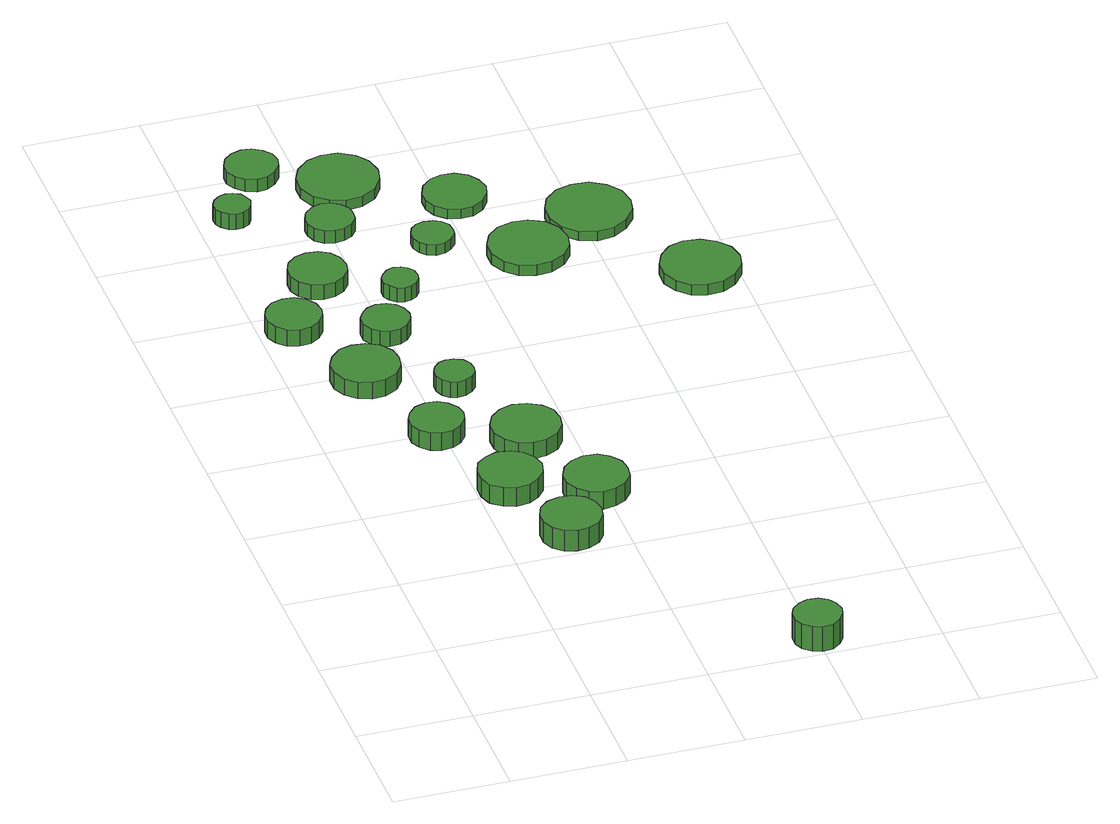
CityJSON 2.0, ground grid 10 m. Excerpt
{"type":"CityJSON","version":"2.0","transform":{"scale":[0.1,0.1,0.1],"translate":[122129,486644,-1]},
"CityObjects":{
"tree1":{"type":"SolitaryVegetationObject","attributes":{"function":"something"},"geometry":[{"type":"MultiSurface","lod":"1","boundaries":[[[0,1,2,3,4,5,6,7,8,9,10,11,12,13,14]],[[15,16,17,18,19,20,21,22,23,24,25,26,27,28,29]],[[0,29,28,1]],[[1,28,27,2]],[[2,27,26,3]],[[3,26,25,4]],[[4,25,24,5]],[[5,24,23,6]],[[6,23,22,7]],[[7,22,21,8]],[[8,21,20,9]],[[9,20,19,10]],[[10,19,18,11]],[[11,18,17,12]],[[12,17,16,13]],[[13,16,15,14]],[[14,15,29,0]]]}]},
"tree2":{"type":"SolitaryVegetationObject","attributes":{"function":"something"},"geometry":[{"type":"MultiSurface","lod":"1","boundaries":[[[30,31,32,33,34,35,36,37,38,39,40,41,42,43,44]],[[45,46,47,48,49,50,51,52,53,54,55,56,57,58,59]],[[30,59,58,31]],[[31,58,57,32]],[[32,57,56,33]],[[33,56,55,34]],[[34,55,54,35]],[[35,54,53,36]],[[36,53,52,37]],[[37,52,51,38]],[[38,51,50,39]],[[39,50,49,40]],[[40,49,48,41]],[[41,48,47,42]],[[42,47,46,43]],[[43,46,45,44]],[[44,45,59,30]]]}]},
"tree3":{"type":"SolitaryVegetationObject","attributes":{"function":"something"},"geometry":[{"type":"MultiSurface","lod":"1","boundaries":[[[60,61,62,63,64,65,66,67,68,69,70,71,72,73,74]],[[75,76,77,78,79,80,81,82,83,84,85,86,87,88,89]],[[60,89,88,61]],[[61,88,87,62]],[[62,87,86,63]],[[63,86,85,64]],[[64,85,84,65]],[[65,84,83,66]],[[66,83,82,67]],[[67,82,81,68]],[[68,81,80,69]],[[69,80,79,70]],[[70,79,78,71]],[[71,78,77,72]],[[72,77,76,73]],[[73,76,75,74]],[[74,75,89,60]]]}]},
"tree4":{"type":"SolitaryVegetationObject","attributes":{"function":"something"},"geometry":[{"type":"MultiSurface","lod":"1","boundaries":[[[90,91,92,93,94,95,96,97,98,99,100,101,102,103,104]],[[105,106,107,108,109,110,111,112,113,114,115,116,117,118,119]],[[90,119,118,91]],[[91,118,117,92]],[[92,117,116,93]],[[93,116,115,94]],[[94,115,114,95]],[[95,114,113,96]],[[96,113,112,97]],[[97,112,111,98]],[[98,111,110,99]],[[99,110,109,100]],[[100,109,108,101]],[[101,108,107,102]],[[102,107,106,103]],[[103,106,105,104]],[[104,105,119,90]]]}]},
"tree5":{"type":"SolitaryVegetationObject","attributes":{"function":"something"},"geometry":[{"type":"MultiSurface","lod":"1","boundaries":[[[120,121,122,123,124,125,126,127,128,129,130,131,132,133,134]],[[135,136,137,138,139,140,141,142,143,144,145,146,147,148,149]],[[120,149,148,121]],[[121,148,147,122]],[[122,147,146,123]],[[123,146,145,124]],[[124,145,144,125]],[[125,144,143,126]],[[126,143,142,127]],[[127,142,141,128]],[[128,141,140,129]],[[129,140,139,130]],[[130,139,138,131]],[[131,138,137,132]],[[132,137,136,133]],[[133,136,135,134]],[[134,135,149,120]]]}]},
"tree6":{"type":"SolitaryVegetationObject","attributes":{"function":"something"},"geometry":[{"type":"MultiSurface","lod":"1","boundaries":[[[150,151,152,153,154,155,156,157,158,159,160,161,162,163,164]],[[165,166,167,168,169,170,171,172,173,174,175,176,177,178,179]],[[150,179,178,151]],[[151,178,177,152]],[[152,177,176,153]],[[153,176,175,154]],[[154,175,174,155]],[[155,174,173,156]],[[156,173,172,157]],[[157,172,171,158]],[[158,171,170,159]],[[159,170,169,160]],[[160,169,168,161]],[[161,168,167,162]],[[162,167,166,163]],[[163,166,165,164]],[[164,165,179,150]]]}]},
"tree7":{"type":"SolitaryVegetationObject","attributes":{"function":"something"},"geometry":[{"type":"MultiSurface","lod":"1","boundaries":[[[180,181,182,183,184,185,186,187,188,189,190,191,192,193,194]],[[195,196,197,198,199,200,201,202,203,204,205,206,207,208,209]],[[180,209,208,181]],[[181,208,207,182]],[[182,207,206,183]],[[183,206,205,184]],[[184,205,204,185]],[[185,204,203,186]],[[186,203,202,187]],[[187,202,201,188]],[[188,201,200,189]],[[189,200,199,190]],[[190,199,198,191]],[[191,198,197,192]],[[192,197,196,193]],[[193,196,195,194]],[[194,195,209,180]]]}]},
"tree8":{"type":"SolitaryVegetationObject","attributes":{"function":"something"},"geometry":[{"type":"MultiSurface","lod":"1","boundaries":[[[210,211,212,213,214,215,216,217,218,219,220,221,222,223,224]],[[225,226,227,228,229,230,231,232,233,234,235,236,237,238,239]],[[210,239,238,211]],[[211,238,237,212]],[[212,237,236,213]],[[213,236,235,214]],[[214,235,234,215]],[[215,234,233,216]],[[216,233,232,217]],[[217,232,231,218]],[[218,231,230,219]],[[219,230,229,220]],[[220,229,228,221]],[[221,228,227,222]],[[222,227,226,223]],[[223,226,225,224]],[[224,225,239,210]]]}]},
"tree9":{"type":"SolitaryVegetationObject","attributes":{"function":"something"},"geometry":[{"type":"MultiSurface","lod":"1","boundaries":[[[240,241,242,243,244,245,246,247,248,249,250,251,252,253,254]],[[255,256,257,258,259,260,261,262,263,264,265,266,267,268,269]],[[240,269,268,241]],[[241,268,267,242]],[[242,267,266,243]],[[243,266,265,244]],[[244,265,264,245]],[[245,264,263,246]],[[246,263,262,247]],[[247,262,261,248]],[[248,261,260,249]],[[249,260,259,250]],[[250,259,258,251]],[[251,258,257,252]],[[252,257,256,253]],[[253,256,255,254]],[[254,255,269,240]]]}]},
"tree10":{"type":"SolitaryVegetationObject","attributes":{"function":"something"},"geometry":[{"type":"MultiSurface","lod":"1","boundaries":[[[270,271,272,273,274,275,276,277,278,279,280,281,282,283,284]],[[285,286,287,288,289,290,291,292,293,294,295,296,297,298,299]],[[270,299,298,271]],[[271,298,297,272]],[[272,297,296,273]],[[273,296,295,274]],[[274,295,294,275]],[[275,294,293,276]],[[276,293,292,277]],[[277,292,291,278]],[[278,291,290,279]],[[279,290,289,280]],[[280,289,288,281]],[[281,288,287,282]],[[282,287,286,283]],[[283,286,285,284]],[[284,285,299,270]]]}]},
"tree11":{"type":"SolitaryVegetationObject","attributes":{"function":"something"},"geometry":[{"type":"MultiSurface","lod":"1","boundaries":[[[300,301,302,303,304,305,306,307,308,309,310,311,312,313,314]],[[315,316,317,318,319,320,321,322,323,324,325,326,327,328,329]],[[300,329,328,301]],[[301,328,327,302]],[[302,327,326,303]],[[303,326,325,304]],[[304,325,324,305]],[[305,324,323,306]],[[306,323,322,307]],[[307,322,321,308]],[[308,321,320,309]],[[309,320,319,310]],[[310,319,318,311]],[[311,318,317,312]],[[312,317,316,313]],[[313,316,315,314]],[[314,315,329,300]]]}]},
"tree12":{"type":"SolitaryVegetationObject","attributes":{"function":"something"},"geometry":[{"type":"MultiSurface","lod":"1","boundaries":[[[330,331,332,333,334,335,336,337,338,339,340,341,342,343,344]],[[345,346,347,348,349,350,351,352,353,354,355,356,357,358,359]],[[330,359,358,331]],[[331,358,357,332]],[[332,357,356,333]],[[333,356,355,334]],[[334,355,354,335]],[[335,354,353,336]],[[336,353,352,337]],[[337,352,351,338]],[[338,351,350,339]],[[339,350,349,340]],[[340,349,348,341]],[[341,348,347,342]],[[342,347,346,343]],[[343,346,345,344]],[[344,345,359,330]]]}]},
"tree13":{"type":"SolitaryVegetationObject","attributes":{"function":"something"},"geometry":[{"type":"MultiSurface","lod":"1","boundaries":[[[360,361,362,363,364,365,366,367,368,369,370,371,372,373,374]],[[375,376,377,378,379,380,381,382,383,384,385,386,387,388,389]],[[360,389,388,361]],[[361,388,387,362]],[[362,387,386,363]],[[363,386,385,364]],[[364,385,384,365]],[[365,384,383,366]],[[366,383,382,367]],[[367,382,381,368]],[[368,381,380,369]],[[369,380,379,370]],[[370,379,378,371]],[[371,378,377,372]],[[372,377,376,373]],[[373,376,375,374]],[[374,375,389,360]]]}]},
"tree14":{"type":"SolitaryVegetationObject","attributes":{"function":"something"},"geometry":[{"type":"MultiSurface","lod":"1","boundaries":[[[390,391,392,393,394,395,396,397,398,399,400,401,402,403,404]],[[405,406,407,408,409,410,411,412,413,414,415,416,417,418,419]],[[390,419,418,391]],[[391,418,417,392]],[[392,417,416,393]],[[393,416,415,394]],[[394,415,414,395]],[[395,414,413,396]],[[396,413,412,397]],[[397,412,411,398]],[[398,411,410,399]],[[399,410,409,400]],[[400,409,408,401]],[[401,408,407,402]],[[402,407,406,403]],[[403,406,405,404]],[[404,405,419,390]]]}]},
"tree15":{"type":"SolitaryVegetationObject","attributes":{"function":"something"},"geometry":[{"type":"MultiSurface","lod":"1","boundaries":[[[420,421,422,423,424,425,426,427,428,429,430,431,432,433,434]],[[435,436,437,438,439,440,441,442,443,444,445,446,447,448,449]],[[420,449,448,421]],[[421,448,447,422]],[[422,447,446,423]],[[423,446,445,424]],[[424,445,444,425]],[[425,444,443,426]],[[426,443,442,427]],[[427,442,441,428]],[[428,441,440,429]],[[429,440,439,430]],[[430,439,438,431]],[[431,438,437,432]],[[432,437,436,433]],[[433,436,435,434]],[[434,435,449,420]]]}]},
"tree16":{"type":"SolitaryVegetationObject","attributes":{"function":"something"},"geometry":[{"type":"MultiSurface","lod":"1","boundaries":[[[450,451,452,453,454,455,456,457,458,459,460,461,462,463,464]],[[465,466,467,468,469,470,471,472,473,474,475,476,477,478,479]],[[450,479,478,451]],[[451,478,477,452]],[[452,477,476,453]],[[453,476,475,454]],[[454,475,474,455]],[[455,474,473,456]],[[456,473,472,457]],[[457,472,471,458]],[[458,471,470,459]],[[459,470,469,460]],[[460,469,468,461]],[[461,468,467,462]],[[462,467,466,463]],[[463,466,465,464]],[[464,465,479,450]]]}]},
"tree17":{"type":"SolitaryVegetationObject","attributes":{"function":"something"},"geometry":[{"type":"MultiSurface","lod":"1","boundaries":[[[480,481,482,483,484,485,486,487,488,489,490,491,492,493,494]],[[495,496,497,498,499,500,501,502,503,504,505,506,507,508,509]],[[480,509,508,481]],[[481,508,507,482]],[[482,507,506,483]],[[483,506,505,484]],[[484,505,504,485]],[[485,504,503,486]],[[486,503,502,487]],[[487,502,501,488]],[[488,501,500,489]],[[489,500,499,490]],[[490,499,498,491]],[[491,498,497,492]],[[492,497,496,493]],[[493,496,495,494]],[[494,495,509,480]]]}]},
"tree18":{"type":"SolitaryVegetationObject","attributes":{"function":"something"},"geometry":[{"type":"MultiSurface","lod":"1","boundaries":[[[510,511,512,513,514,515,516,517,518,519,520,521,522,523,524]],[[525,526,527,528,529,530,531,532,533,534,535,536,537,538,539]],[[510,539,538,511]],[[511,538,537,512]],[[512,537,536,513]],[[513,536,535,514]],[[514,535,534,515]],[[515,534,533,516]],[[516,533,532,517]],[[517,532,531,518]],[[518,531,530,519]],[[519,530,529,520]],[[520,529,528,521]],[[521,528,527,522]],[[522,527,526,523]],[[523,526,525,524]],[[524,525,539,510]]]}]},
"tree19":{"type":"SolitaryVegetationObject","attributes":{"function":"something"},"geometry":[{"type":"MultiSurface","lod":"1","boundaries":[[[540,541,542,543,544,545,546,547,548,549,550,551,552,553,554]],[[555,556,557,558,559,560,561,562,563,564,565,566,567,568,569]],[[540,569,568,541]],[[541,568,567,542]],[[542,567,566,543]],[[543,566,565,544]],[[544,565,564,545]],[[545,564,563,546]],[[546,563,562,547]],[[547,562,561,548]],[[548,561,560,549]],[[549,560,559,550]],[[550,559,558,551]],[[551,558,557,552]],[[552,557,556,553]],[[553,556,555,554]],[[554,555,569,540]]]}]},
"tree20":{"type":"SolitaryVegetationObject","attributes":{"function":"something"},"geometry":[{"type":"MultiSurface","lod":"1","boundaries":[[[570,571,572,573,574,575,576,577,578,579,580,581,582,583,584]],[[585,586,587,588,589,590,591,592,593,594,595,596,597,598,599]],[[570,599,598,571]],[[571,598,597,572]],[[572,597,596,573]],[[573,596,595,574]],[[574,595,594,575]],[[575,594,593,576]],[[576,593,592,577]],[[577,592,591,578]],[[578,591,590,579]],[[579,590,589,580]],[[580,589,588,581]],[[581,588,587,582]],[[582,587,586,583]],[[583,586,585,584]],[[584,585,599,570]]]}]},
"tree21":{"type":"SolitaryVegetationObject","attributes":{"function":"something"},"geometry":[{"type":"MultiSurface","lod":"1","boundaries":[[[600,601,602,603,604,605,606,607,608,609,610,611,612,613,614]],[[615,616,617,618,619,620,621,622,623,624,625,626,627,628,629]],[[600,629,628,601]],[[601,628,627,602]],[[602,627,626,603]],[[603,626,625,604]],[[604,625,624,605]],[[605,624,623,606]],[[606,623,622,607]],[[607,622,621,608]],[[608,621,620,609]],[[609,620,619,610]],[[610,619,618,611]],[[611,618,617,612]],[[612,617,616,613]],[[613,616,615,614]],[[614,615,629,600]]]}]}
},
"vertices":[
[52,574,26],[50,584,26],[44,592,26],[36,597,26],[26,598,26],[16,595,26],[9,588,26],[5,579,26],[5,570,26],[9,561,26],[16,554,26],[26,551,26],[36,552,26],[44,557,26],[50,565,26],[50,565,10],[44,557,10],[36,552,10],[26,551,10],[16,554,10],[9,561,10],[5,570,10],[5,579,10],[9,588,10],[16,595,10],[26,598,10],[36,597,10],[44,592,10],[50,584,10],[52,574,10],
[91,489,26],[89,500,26],[82,510,26],[71,516,26],[59,517,26],[48,514,26],[39,505,26],[34,495,26],[34,483,26],[39,472,26],[48,464,26],[59,460,26],[71,461,26],[82,467,26],[89,477,26],[89,477,10],[82,467,10],[71,461,10],[59,460,10],[48,464,10],[39,472,10],[34,483,10],[34,495,10],[39,505,10],[48,514,10],[59,517,10],[71,516,10],[82,510,10],[89,500,10],[91,489,10],
[117,396,26],[115,405,26],[109,413,26],[101,418,26],[91,419,26],[82,416,26],[75,409,26],[71,401,26],[71,391,26],[75,383,26],[82,376,26],[91,373,26],[101,374,26],[109,379,26],[115,387,26],[115,387,9],[109,379,9],[101,374,9],[91,373,9],[82,376,9],[75,383,9],[71,391,9],[71,401,9],[75,409,9],[82,416,9],[91,419,9],[101,418,9],[109,413,9],[115,405,9],[117,396,9],
[155,305,27],[152,316,27],[145,325,27],[136,330,27],[124,332,27],[114,328,27],[105,321,27],[101,310,27],[101,299,27],[105,288,27],[114,281,27],[124,277,27],[136,279,27],[145,284,27],[152,293,27],[152,293,9],[145,284,9],[136,279,9],[124,277,9],[114,281,9],[105,288,9],[101,299,9],[101,310,9],[105,321,9],[114,328,9],[124,332,9],[136,330,9],[145,325,9],[152,316,9],[155,305,9],
[181,228,28],[179,238,28],[173,247,28],[163,252,28],[153,253,28],[142,250,28],[134,243,28],[130,233,28],[130,222,28],[134,212,28],[142,205,28],[153,202,28],[163,203,28],[173,208,28],[179,217,28],[179,217,8],[173,208,8],[163,203,8],[153,202,8],[142,205,8],[134,212,8],[130,222,8],[130,233,8],[134,243,8],[142,250,8],[153,253,8],[163,252,8],[173,247,8],[179,238,8],[181,228,8],
[45,744,25],[43,750,25],[40,755,25],[34,758,25],[28,759,25],[22,757,25],[17,753,25],[14,747,25],[14,740,25],[17,735,25],[22,730,25],[28,728,25],[34,729,25],[40,732,25],[43,737,25],[43,737,10],[40,732,10],[34,729,10],[28,728,10],[22,730,10],[17,735,10],[14,740,10],[14,747,10],[17,753,10],[22,757,10],[28,759,10],[34,758,10],[40,755,10],[43,750,10],[45,744,10],
[92,634,24],[90,644,24],[84,653,24],[75,658,24],[65,659,24],[55,656,24],[47,649,24],[43,639,24],[43,629,24],[47,620,24],[55,613,24],[65,610,24],[75,611,24],[84,616,24],[90,624,24],[90,624,10],[84,616,10],[75,611,10],[65,610,10],[55,613,10],[47,620,10],[43,629,10],[43,639,10],[47,649,10],[55,656,10],[65,659,10],[75,658,10],[84,653,10],[90,644,10],[92,634,10],
[119,548,25],[117,557,25],[112,564,25],[105,568,25],[96,569,25],[88,566,25],[82,560,25],[78,553,25],[78,544,25],[82,536,25],[88,531,25],[96,528,25],[105,529,25],[112,533,25],[117,540,25],[117,540,10],[112,533,10],[105,529,10],[96,528,10],[88,531,10],[82,536,10],[78,544,10],[78,553,10],[82,560,10],[88,566,10],[96,569,10],[105,568,10],[112,564,10],[117,557,10],[119,548,10],
[145,458,25],[144,465,25],[140,471,25],[133,474,25],[126,475,25],[120,473,25],[115,468,25],[112,462,25],[112,455,25],[115,448,25],[120,443,25],[126,441,25],[133,442,25],[140,446,25],[144,451,25],[144,451,10],[140,446,10],[133,442,10],[126,441,10],[120,443,10],[115,448,10],[112,455,10],[112,462,10],[115,468,10],[120,473,10],[126,475,10],[133,474,10],[140,471,10],[144,465,10],[145,458,10],
[190,368,25],[188,380,25],[181,389,25],[170,395,25],[158,397,25],[146,393,25],[137,385,25],[132,374,25],[132,362,25],[137,351,25],[146,342,25],[158,339,25],[170,340,25],[181,346,25],[188,356,25],[188,356,9],[181,346,9],[170,340,9],[158,339,9],[146,342,9],[137,351,9],[132,362,9],[132,374,9],[137,385,9],[146,393,9],[158,397,9],[170,395,9],[181,389,9],[188,380,9],[190,368,9],
[220,280,26],[218,291,26],[211,300,26],[202,306,26],[190,307,26],[179,303,26],[171,296,26],[166,285,26],[166,274,26],[171,264,26],[179,256,26],[190,252,26],[202,254,26],[211,259,26],[218,268,26],[218,268,9],[211,259,9],[202,254,9],[190,252,9],[179,256,9],[171,264,9],[166,274,9],[166,285,9],[171,296,9],[179,303,9],[190,307,9],[202,306,9],[211,300,9],[218,291,9],[220,280,9],
[85,797,23],[83,806,23],[77,813,23],[69,818,23],[60,819,23],[51,816,23],[44,810,23],[40,801,23],[40,792,23],[44,784,23],[51,777,23],[60,774,23],[69,775,23],[77,780,23],[83,788,23],[83,788,11],[77,780,11],[69,775,11],[60,774,11],[51,777,11],[44,784,11],[40,792,11],[40,801,11],[44,810,11],[51,816,11],[60,819,11],[69,818,11],[77,813,11],[83,806,11],[85,797,11],
[142,600,25],[141,607,25],[137,612,25],[132,615,25],[126,616,25],[120,614,25],[115,609,25],[112,604,25],[112,597,25],[115,592,25],[120,587,25],[126,585,25],[132,586,25],[137,589,25],[141,594,25],[141,594,11],[137,589,11],[132,586,11],[126,585,11],[120,587,11],[115,592,11],[112,597,11],[112,604,11],[115,609,11],[120,614,11],[126,616,11],[132,615,11],[137,612,11],[141,607,11],[142,600,11],
[322,25,31],[320,34,31],[315,41,31],[308,45,31],[299,46,31],[291,43,31],[284,37,31],[281,30,31],[281,21,31],[284,13,31],[291,7,31],[299,4,31],[308,5,31],[315,10,31],[320,17,31],[320,17,7],[315,10,7],[308,5,7],[299,4,7],[291,7,7],[284,13,7],[281,21,7],[281,30,7],[284,37,7],[291,43,7],[299,46,7],[308,45,7],[315,41,7],[320,34,7],[322,25,7],
[120,704,23],[119,712,23],[114,719,23],[106,724,23],[98,725,23],[90,722,23],[83,716,23],[80,708,23],[80,700,23],[83,692,23],[90,686,23],[98,684,23],[106,685,23],[114,689,23],[119,696,23],[119,696,11],[114,689,11],[106,685,11],[98,684,11],[90,686,11],[83,692,11],[80,700,11],[80,708,11],[83,716,11],[90,722,11],[98,725,11],[106,724,11],[114,719,11],[119,712,11],[120,704,11],
[159,761,21],[156,775,21],[148,786,21],[135,794,21],[121,795,21],[108,791,21],[97,781,21],[91,768,21],[91,754,21],[97,740,21],[108,731,21],[121,726,21],[135,728,21],[148,735,21],[156,747,21],[156,747,11],[148,735,11],[135,728,11],[121,726,11],[108,731,11],[97,740,11],[91,754,11],[91,768,11],[97,781,11],[108,791,11],[121,795,11],[135,794,11],[148,786,11],[156,775,11],[159,761,11],
[191,660,21],[190,668,21],[185,674,21],[179,677,21],[171,678,21],[164,676,21],[159,671,21],[156,664,21],[156,657,21],[159,650,21],[164,645,21],[171,642,21],[179,643,21],[185,647,21],[190,653,21],[190,653,11],[185,647,11],[179,643,11],[171,642,11],[164,645,11],[159,650,11],[156,657,11],[156,664,11],[159,671,11],[164,676,11],[171,678,11],[179,677,11],[185,674,11],[190,668,11],[191,660,11],
[236,713,20],[233,724,20],[227,733,20],[217,739,20],[206,740,20],[196,737,20],[187,729,20],[183,719,20],[183,708,20],[187,698,20],[196,690,20],[206,687,20],[217,688,20],[227,694,20],[233,703,20],[233,703,11],[227,694,11],[217,688,11],[206,687,11],[196,690,11],[187,698,11],[183,708,11],[183,719,11],[187,729,11],[196,737,11],[206,740,11],[217,739,11],[227,733,11],[233,724,11],[236,713,11],
[277,623,21],[274,637,21],[266,648,21],[253,655,21],[240,656,21],[226,652,21],[216,643,21],[210,630,21],[210,616,21],[216,603,21],[226,594,21],[240,590,21],[253,591,21],[266,598,21],[274,609,21],[274,609,11],[266,598,11],[253,591,11],[240,590,11],[226,594,11],[216,603,11],[210,616,11],[210,630,11],[216,643,11],[226,652,11],[240,656,11],[253,655,11],[266,648,11],[274,637,11],[277,623,11],
[342,659,20],[339,674,20],[330,686,20],[317,694,20],[302,695,20],[288,691,20],[277,681,20],[271,667,20],[271,652,20],[277,638,20],[288,628,20],[302,623,20],[317,625,20],[330,633,20],[339,645,20],[339,645,11],[330,633,11],[317,625,11],[302,623,11],[288,628,11],[277,638,11],[271,652,11],[271,667,11],[277,681,11],[288,691,11],[302,695,11],[317,694,11],[330,686,11],[339,674,11],[342,659,11],
[402,554,21],[399,568,21],[390,579,21],[378,586,21],[364,588,21],[351,584,21],[341,574,21],[335,561,21],[335,547,21],[341,535,21],[351,525,21],[364,521,21],[378,522,21],[390,529,21],[399,541,21],[399,541,11],[390,529,11],[378,522,11],[364,521,11],[351,525,11],[341,535,11],[335,547,11],[335,561,11],[341,574,11],[351,584,11],[364,588,11],[378,586,11],[390,579,11],[399,568,11],[402,554,11]
]}
